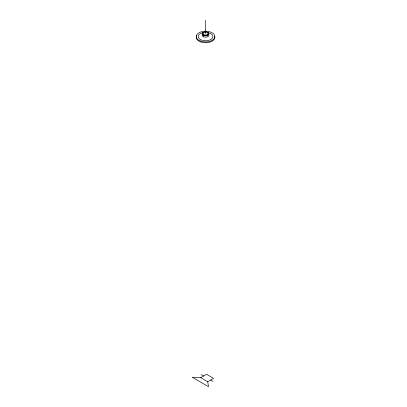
<?xml version="1.0" encoding="UTF-8"?>
<svg xmlns="http://www.w3.org/2000/svg" width="407" height="407" viewBox="0 0 407 407"><rect width="100%" height="100%" fill="white"/><g stroke="black" fill="none" stroke-linecap="round" stroke-linejoin="round"><path stroke-width="0.61" d="M202.828 33.725A2.727 1.577 0 0 0 204.95 35.404A2.727 1.577 0 0 0 208.109 34.407L208.262 33.603M208.109 34.407L208.236 33.191A2.727 1.577 0 0 0 204.187 32.097A2.727 1.577 0 0 0 203.79 34.666A2.727 1.577 0 0 0 208.109 34.005M200.702 377.676L206.547 374.298L213.563 378.352L207.718 381.725L200.702 377.676L192.17 377.228L208.491 386.65L207.718 381.725M201.287 374.638L203.627 375.987M210.643 380.036L212.978 381.39M208.236 33.191L208.236 33.598M205.545 20.35L205.545 33.516M214.728 36.452A9.32 5.377 0 0 1 204.716 42.735A9.32 5.377 0 0 1 196.8 35.526M208.074 32.591A7.336 4.238 0 0 1 211.294 39.199A7.336 4.238 0 0 1 199.405 38.884A7.336 4.238 0 0 1 203.668 32.474M203.454 36.228A2.727 1.577 0 0 1 203.073 35.877M207.641 34.208A2.727 1.577 0 0 1 208.023 34.554M208.608 34.397A3.373 1.949 0 0 1 205.688 37.164A3.373 1.949 0 0 1 202.381 34.544A3.373 1.949 0 0 1 205.85 31.924M206.71 32.036A3.373 1.949 0 0 1 207.926 35.246A3.373 1.949 0 0 1 202.376 34.529M202.986 33.323A2.727 1.577 0 0 1 203.317 32.962M207.117 32.58A2.727 1.577 0 0 1 208.023 33.206M200.183 40.965A9.32 5.377 0 0 0 214.83 37.047A9.32 5.377 0 0 0 201.628 31.685A9.32 5.377 0 0 0 200.183 40.965"/></g></svg>
